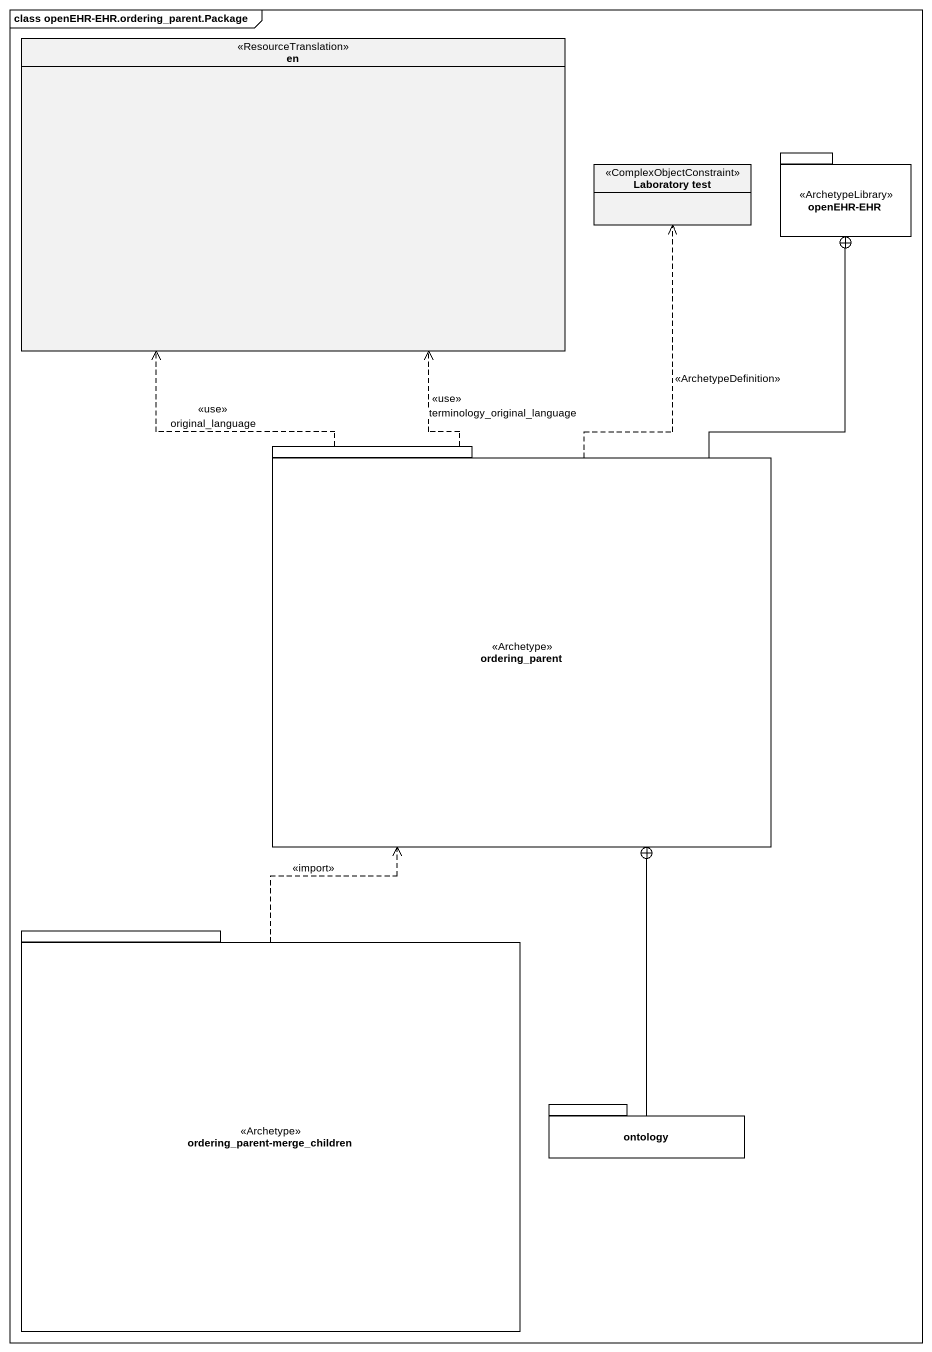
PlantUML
@startuml
mainframe class openEHR-EHR.ordering_parent.Package
hide circle
hide empty members
enum en <<ResourceTranslation>>
class "Laboratory test" as Laboratory_test <<ComplexObjectConstraint>>
package "openEHR-EHR" as openEHR_EHR <<ArchetypeLibrary>> {
}
package ordering_parent <<Archetype>> {
}
package "ordering_parent-merge_children" as ordering_parent_merge <<Archetype>> {
}
package ontology {
}
ordering_parent .up.> en : <<use>>\noriginal_language
ordering_parent .up.> en : <<use>>\nterminology_original_language
ordering_parent .up.> Laboratory_test : <<ArchetypeDefinition>>
ordering_parent -up-+ openEHR_EHR
ordering_parent_merge .up.> ordering_parent : <<import>>
ontology -up-+ ordering_parent
@enduml
